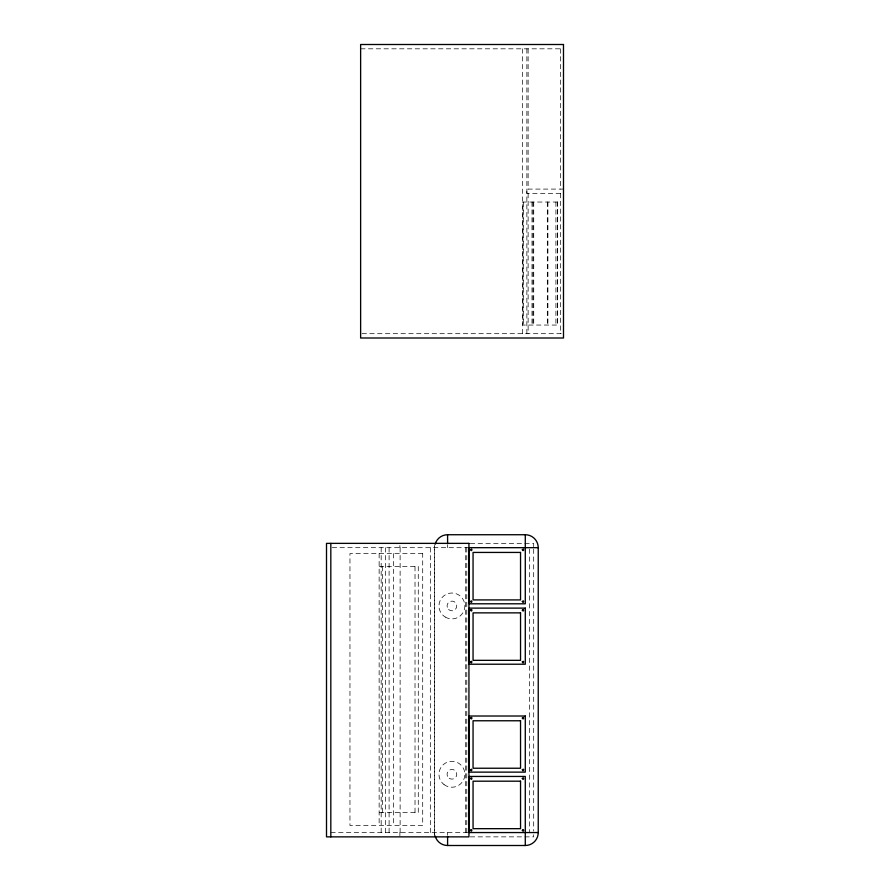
<?xml version="1.0" encoding="UTF-8"?>
<svg xmlns="http://www.w3.org/2000/svg" width="890" height="890" viewBox="0 0 890 890"><rect width="100%" height="100%" fill="white"/><g stroke="black" fill="none" stroke-linecap="round" stroke-linejoin="round"><path stroke-width="0.67" stroke-dasharray="4.45 3.34" d="M360.628 48.817L563.492 48.817M563.492 189.092L526.869 189.092L526.891 193.408L563.492 193.408M362.019 333.683L563.492 333.683M470.298 543.367L533.689 543.367L533.689 547.684M332.204 547.684L468.941 547.684M379.24 566.518L418.278 566.518L418.278 812.537L379.24 812.537M330.824 832.551L468.941 832.551M470.298 836.867L533.689 836.867L533.689 834.709M560.433 48.817L560.433 189.092M560.433 193.408L560.433 333.683M557.385 202.041L557.385 325.05M555.916 202.041L555.916 325.05M547.906 202.041L547.906 325.05M547.317 202.041L547.317 325.05M533.733 202.041L533.733 325.05M533.689 549.074L533.689 831.16M532.965 202.041L532.965 325.05M531.998 202.041L531.998 325.05M529.372 549.074L529.372 832.551M528.126 48.817L528.126 189.092M528.126 193.408L528.126 333.683M526.869 48.817L526.869 333.683M523.487 202.041L523.487 325.05M522.552 48.817L522.552 333.683M466.783 547.684L466.783 832.551M465.704 547.684L465.704 832.551M447.592 545.103L447.592 547.684M447.592 832.551L447.592 835.143M434.476 545.526L434.476 836.867M430.326 547.684L430.326 832.551M415.018 566.518L415.018 812.537M400.122 547.684L400.122 832.551M399.888 545.526L399.888 547.684M399.888 832.551L399.888 835.788M393.525 553.569L393.525 825.486M389.097 547.684L389.097 832.551M385.348 547.684L385.348 832.551M382.5 566.518L382.5 812.537M381.176 547.684L381.176 832.551M379.14 553.569L379.14 825.486M434.754 834.241A12.95 12.95 0 0 1 434.643 832.551L434.643 547.684A12.95 12.95 0 0 1 434.754 545.993M557.652 202.041L522.897 202.041L522.897 325.05L557.652 325.05L557.652 202.041M422.705 553.569L349.959 553.569L349.959 825.486L422.705 825.486L422.705 553.569M448.516 609.428A4.851 4.851 0 0 0 456.615 607.158A4.851 4.851 0 0 0 450.607 601.284A4.851 4.851 0 0 0 448.516 609.428M449.183 778.305A4.851 4.851 0 0 0 456.759 774.634A4.851 4.851 0 0 0 449.795 769.917A4.851 4.851 0 0 0 449.183 778.305M445.256 617.059A12.95 12.95 0 0 0 464.858 606.168A12.95 12.95 0 0 0 445.623 594.642A12.95 12.95 0 0 0 445.256 617.059M444.01 784.546A12.95 12.95 0 0 0 464.747 775.991A12.95 12.95 0 0 0 446.98 762.318A12.95 12.95 0 0 0 444.01 784.546"/><path stroke-width="1.33" d="M435.088 544.335A12.95 12.95 0 0 1 447.592 534.734L525.289 534.734A12.95 12.95 0 0 1 538.239 547.684L538.239 832.551A12.95 12.95 0 0 1 525.289 845.5L447.592 845.5A12.95 12.95 0 0 1 435.088 835.899M538.239 547.684L469.175 547.684L469.175 603.798L525.289 603.798L525.289 534.734M538.239 832.551L469.175 832.551L469.175 776.447L525.289 776.447L525.289 845.5M447.592 534.734L447.592 543.801M447.592 836.433L447.592 845.5M330.824 543.367L330.824 836.867M522.33 549.731C523.676 552.679 524.466 547.283 522.33 549.731M522.33 610.151C523.676 613.11 524.466 607.703 522.33 610.151M522.33 718.052C523.676 721.011 524.466 715.616 522.33 718.052M522.33 778.483C523.676 781.442 524.466 776.035 522.33 778.483M522.33 601.484C523.554 604.499 524.566 599.137 522.33 601.484M522.33 661.915C523.554 664.919 524.566 659.557 522.33 661.915M522.33 769.817C523.554 772.82 524.566 767.458 522.33 769.817M522.33 830.248C523.554 833.251 524.566 827.889 522.33 830.248M470.543 601.451C471.633 604.51 472.879 599.192 470.543 601.451M470.543 661.882C471.633 664.941 472.879 659.624 470.543 661.882M470.543 769.783C471.633 772.843 472.879 767.525 470.543 769.783M470.543 830.214C471.633 833.263 472.879 827.956 470.543 830.214M470.61 549.631C471.6 552.723 473.013 547.45 470.61 549.631M470.61 610.062C471.6 613.154 473.013 607.881 470.61 610.062M470.61 717.963C471.6 721.056 473.013 715.783 470.61 717.963M470.61 778.394C471.6 781.487 473.013 776.214 470.61 778.394M563.492 44.5L360.628 44.5L360.628 338L563.492 338L563.492 44.5M468.941 543.367L326.508 543.367L326.508 836.867L468.941 836.867L468.941 543.367M520.539 552.434L473.057 552.434L473.057 599.916L520.539 599.916L520.539 552.434M525.289 608.115L469.175 608.115L469.175 664.218L525.289 664.218L525.289 608.115M520.539 612.865L473.057 612.865L473.057 660.335L520.539 660.335L520.539 612.865M525.289 716.016L469.175 716.016L469.175 772.131L525.289 772.131L525.289 716.016M520.539 720.767L473.057 720.767L473.057 768.237L520.539 768.237L520.539 720.767M520.539 781.186L473.057 781.186L473.057 828.668L520.539 828.668L520.539 781.186"/></g></svg>
